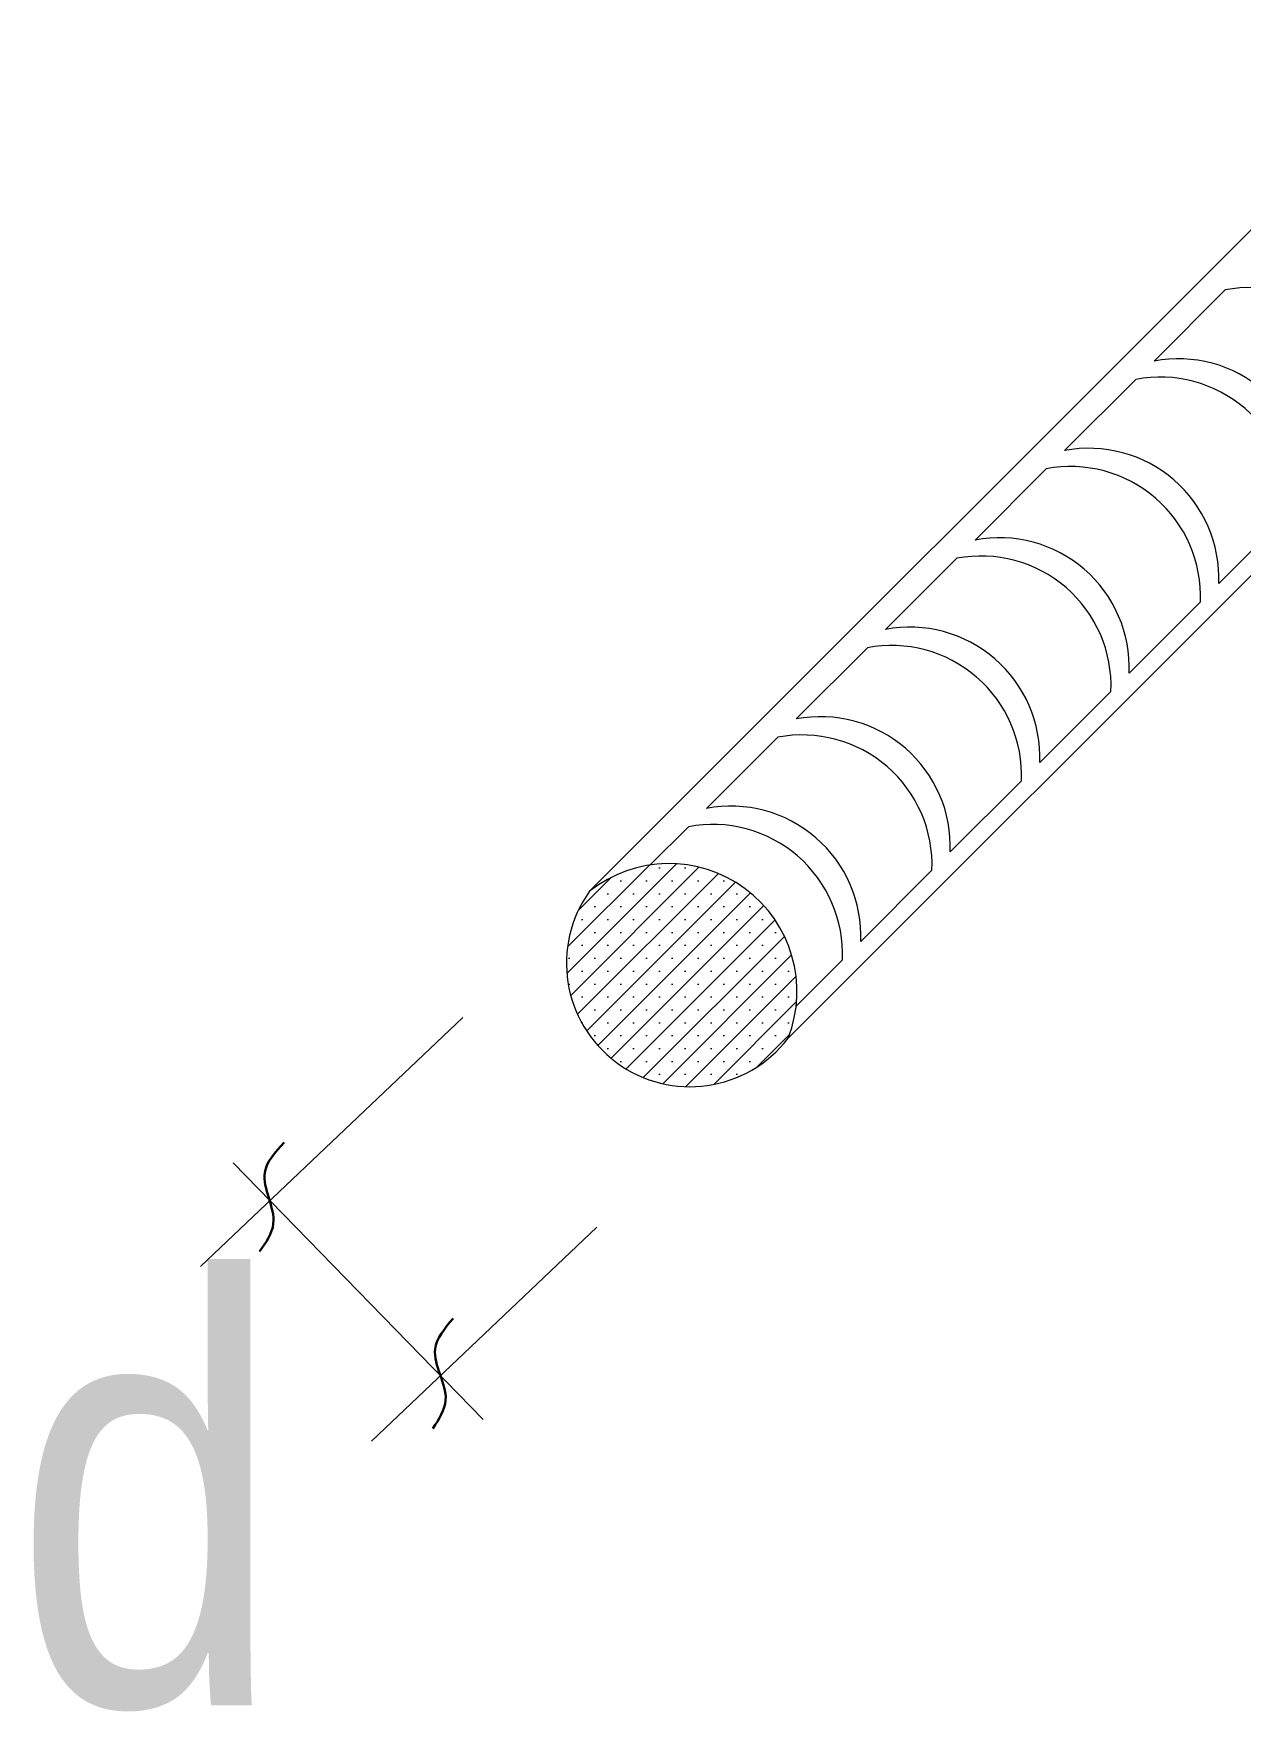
# Model space of a CAD drawing. Header units: millimetres. Extents: x 1177285 to 1225570, y -905119 to -683091.
# Drawn here: x 1219634 to 1220488, y -753603 to -752416 of the extents above; entities that cross this region are included whole.
import ezdxf

# ---------------------------------------------------------------- set-up
doc = ezdxf.new("R2010")
doc.units = ezdxf.units.MM
doc.layers.add('Элемент модели - Зона_Ном._пера__1', color=7, linetype='Continuous', lineweight=5)
doc.styles.add('style6', font='ARIALN.TTF', dxfattribs={"height": 300})

msp = doc.modelspace()

# ---------------------------------------------------------------- hatches: boundary and pattern name
at = {"lineweight": 9}
h = msp.add_hatch(dxfattribs=at)
h.set_pattern_fill('SACNCR', color=256, scale=398.298992, style=0)
h.set_pattern_definition([(45, (1031432.66, -655440.185), (-9.1251333, 9.1251333), []), (45, (1031441.786, -655440.185), (-9.1251333, 9.1251333), [0, -12.9048873])])
edge = h.paths.add_edge_path()
edge.add_ellipse((1220098.167, -753073.488), major_axis=(87.404, 0.687), ratio=1, start_angle=143.877559, end_angle=322.197806, ccw=False)
edge.add_ellipse((1220083.317, -753093.547), major_axis=(-90.547, 0.134), ratio=1, start_angle=158.730647, end_angle=308.415052, ccw=False)

# ---------------------------------------------------------------- linework, layer by layer
at = {"lineweight": 20}
for p, q in [((1220027.16, -753022.517), (1220634.128, -752415.55)), ((1220167.648, -753126.518), (1220813.294, -752480.871))]:
    msp.add_line(p, q, dxfattribs=at)
at = {"lineweight": 9}
for p, q in [((1220426.557, -752647.365), (1220476.938, -752596.984)), ((1220363.237, -752710.685), (1220413.618, -752660.304)), ((1220299.917, -752774.005), (1220350.298, -752723.624)), ((1220472.258, -752804.839), (1220522.638, -752754.458)), ((1220236.597, -752837.325), (1220286.978, -752786.944)), ((1220408.938, -752868.159), (1220459.318, -752817.778)), ((1220173.277, -752900.645), (1220223.658, -752850.264)), ((1220345.618, -752931.479), (1220395.998, -752881.098)), ((1220109.957, -752963.965), (1220160.338, -752913.584)), ((1220282.298, -752994.799), (1220332.678, -752944.418)), ((1220069.927, -753003.995), (1220097.018, -752976.904)), ((1220218.978, -753058.119), (1220269.358, -753007.738)), ((1220173.28, -753103.817), (1220206.038, -753071.058)), ((1219937.446, -753112.001), (1219751.777, -753288.234)), ((1219774.893, -753214.748), (1219951.913, -753396.449)), ((1220032.323, -753260.319), (1219872.771, -753411.755))]:
    msp.add_line(p, q, dxfattribs=at)
for centre, major_axis, start_param, end_param in [((1220494.137, -752687.263), (91.903, 0.042), -0.04264008, 1.75859745), ((1220443.757, -752737.644), (-91.903, 0.002), 3.09943659, 4.90067413), ((1220430.817, -752750.583), (91.903, 0.049), -0.04271784, 1.75851969), ((1220380.437, -752800.964), (-91.903, 0.046), 3.09990839, 4.90114592), ((1220367.497, -752813.903), (-91.903, 0.096), 3.10045222, 4.90168975), ((1220317.117, -752864.284), (-91.902, 0.191), 3.10148889, 4.90272642), ((1220304.177, -752877.223), (-91.903, 0.046), 3.09990839, 4.90114592), ((1220253.797, -752927.604), (-91.903, 0.001), 3.09942481, 4.90066235), ((1220240.857, -752940.543), (-91.903, 0.001), 3.09942481, 4.90066235), ((1220190.477, -752990.924), (91.903, 0.093), -0.04319369, 1.75804384), ((1220177.538, -753003.863), (91.903, 0.093), -0.04319369, 1.75804384), ((1220127.157, -753054.244), (91.903, 0.093), -0.04319369, 1.75804384), ((1220114.218, -753067.183), (-91.903, 0.096), 3.10045222, 4.90168975), ((1220083.317, -753093.547), (90.547, 0.031), -0.37304487, 2.23944084), ((1220098.167, -753073.488), (87.406, 0.242), 2.51623191, 5.62850729)]:
    msp.add_ellipse(centre, major_axis=major_axis, ratio=1, start_param=start_param, end_param=end_param, dxfattribs=at)
at = {"lineweight": 30}
for points in [[(1219810.942, -753200.524), (1219804.703, -753207.246), (1219789.362, -753223.772), (1219810.074, -753254.231), (1219798.104, -753271.258), (1219793.615, -753277.643)], [(1219930.566, -753325.042), (1219924.599, -753332.006), (1219909.927, -753349.128), (1219931.833, -753378.74), (1219920.549, -753396.229), (1219916.317, -753402.788)]]:
    msp.add_open_spline(points, degree=3, knots=[0, 0, 0, 0, 74.05782511, 182.08741306, 246.91274819, 246.91274819, 246.91274819, 246.91274819], dxfattribs=at)

# ---------------------------------------------------------------- texts
at = {"layer": 'Элемент модели - Зона_Ном._пера__1', "color": 0, "linetype": 'Continuous', "lineweight": 0, "insert": (1219619.184, -753298.818), "char_height": 300, "attachment_point": 1, "style": 'style6'}
msp.add_mtext('d', dxfattribs=at)

doc.saveas('drawing.dxf')
